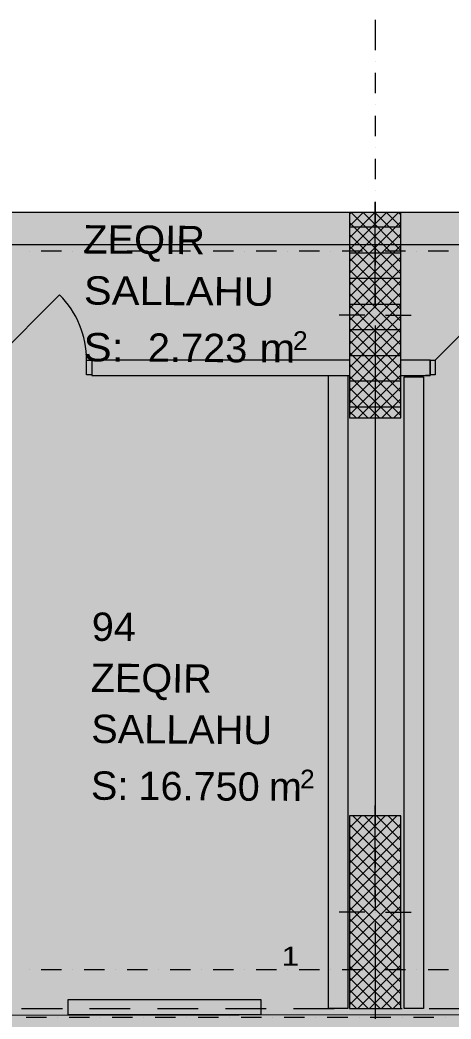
# Model space of a CAD drawing. Header units: centimetres. Extents: x -6805 to 4309, y -7338 to 617.
# Drawn here: x -4270 to -3934, y -316 to 462 of the extents above; entities that cross this region are included whole.
import ezdxf

# ---------------------------------------------------------------- set-up
doc = ezdxf.new("R2010")
doc.units = ezdxf.units.CM
for name, color, linetype in [('PDF_ - muret e reja_te kryera', 7, 'Continuous'), ('PDF_- DEPO', 7, 'Continuous'), ('PDF_- GARAZHE', 7, 'Continuous'), ('PDF_A - Fill Zone', 7, 'Continuous'), ('PDF_A - Muret', 7, 'Continuous'), ('PDF_A - Shtyllat', 7, 'Continuous')]:
    doc.layers.add(name, color=color, linetype=linetype)
for name, color, linetype, true_color in [('PDF_ - rruga_ndarjet anesore', 7, 'Continuous', 0x7f7f7f), ('PDF_ - Vijat_Shtigjet', 7, 'Continuous', 0x7f7f7f), ('PDF_065 Möbel Einrichtung', 7, 'Continuous', 0x7f7f7f), ('PDF_A - Akset', 7, 'Continuous', 0xfd4435), ('PDF_A - Pllaka Themel', 7, 'Continuous', 0x7f7f7f), ('PDF_A -Polyline', 7, 'Continuous', 0x7f7f7f), ('PDF_A1 - Bodrumi -1', 7, 'Continuous', 0x7f7f7f)]:
    doc.layers.add(name, color=color, linetype=linetype, true_color=true_color)
doc.styles.add('PDF Arial', font='')
doc.styles.get('PDF Arial').set_extended_font_data('Arial')

msp = doc.modelspace()

# ---------------------------------------------------------------- hatches: boundary and pattern name
at = {"layer": 'PDF_A - Fill Zone', "true_color": 0x93a0c6, "transparency": 33554559}
msp.add_hatch(color=253, dxfattribs=at).paths.add_polyline_path([(-5652.02, -828.73), (-5652.02, -308.22), (-2934.75, -308.22), (-2934.75, -828.73), (-3797.97, -828.73), (-3797.97, -1151.51), (-3993.14, -1151.51), (-3993.14, -1589.37), (-4328.42, -1589.37), (-4328.42, -1061.43), (-4503.56, -1061.43), (-4503.56, -828.73)])
at = {"layer": 'PDF_A - Pllaka Themel', "true_color": 0xd5d5d5, "transparency": 33554559}
h = msp.add_hatch(color=254, dxfattribs=at)
h.paths.add_polyline_path([(-5581.92, -878.77), (-5581.92, -838.74), (-5656.99, -838.74), (-5656.99, -378.27), (-5641.97, -378.27), (-5641.97, 287.29), (-2884.66, 287.29), (-432.6, 287.29), (-419.79, 287.29), (978.3, 287.29), (978.3, -308.22), (1644.1, -308.22), (1644.1, -1142.36), (931.04, -1302.36), (1552.22, -1164.4), (1863.25, -2555.08), (1863.27, -2555.07), (2158.71, -3867.26), (2155.22, -3868.03), (2646.93, -6059.23), (2017.8, -6200.41), (2017.67, -6199.86), (-1597.03, -7011.01), (-1702.67, -6540.31), (-1846.28, -6572.52), (-1976.98, -6060.13), (-1982.53, -5964.43), (-1838.96, -5932.29), (-2055.74, -4966.25), (-2419.29, -4966.25), (-2929.7, -4966.25), (-2929.7, -2144.79), (-2909.68, -2144.79), (-2904.73, -1595.67), (-4731.2, -1619.36), (-4671.15, -1619.36), (-4671.15, -2159.83), (-5099.03, -2159.81), (-5102.54, -2159.76), (-5106.05, -2159.61), (-5109.55, -2159.37), (-5113.04, -2159.02), (-5116.52, -2158.59), (-5119.99, -2158.04), (-5123.44, -2157.41), (-5126.87, -2156.67), (-5130.27, -2155.85), (-5133.66, -2154.92), (-5137.02, -2153.9), (-5140.35, -2152.79), (-5143.64, -2151.59), (-5146.9, -2150.29), (-5150.13, -2148.9), (-5153.31, -2147.42), (-5156.45, -2145.85), (-5159.54, -2144.2), (-5162.59, -2142.46), (-5165.59, -2140.63), (-5168.53, -2138.72), (-5171.42, -2136.74), (-5174.26, -2134.66), (-5177.03, -2132.51), (-5179.74, -2130.29), (-5182.39, -2127.99), (-5184.97, -2125.61), (-5187.49, -2123.17), (-5189.94, -2120.65), (-5192.31, -2118.06), (-5194.61, -2115.42), (-5196.84, -2112.71), (-5198.99, -2109.93), (-5201.06, -2107.1), (-5203.05, -2104.21), (-5204.96, -2101.26), (-5206.78, -2098.27), (-5208.52, -2095.21), (-5210.18, -2092.12), (-5211.74, -2088.99), (-5213.22, -2085.8), (-5214.61, -2082.58), (-5215.9, -2079.32), (-5217.11, -2076.02), (-5218.22, -2072.69), (-5219.24, -2069.33), (-5220.16, -2065.95), (-5220.99, -2062.55), (-5221.72, -2059.11), (-5222.36, -2055.66), (-5222.9, -2052.19), (-5223.34, -2048.71), (-5223.69, -2045.22), (-5223.93, -2041.71), (-5224.08, -2038.21), (-5224.13, -2034.71), (-5224.12, -1589.37), (-5276.67, -1564.36), (-5842.14, -1564.36), (-5842.14, -878.77)])
h.paths.add_polyline_path([(-1884.8, -2746.4), (-1725.78, -2754.1), (-263.28, -2617.91), (-272.05, -2578.85), (-296.78, -2580.25), (-343.47, -2075.77), (-1348.13, -2129.78), (-1534.78, -2147.18), (-1533.4, -2162.02), (-1836.78, -2167.48), (-1836.78, -2147.45), (-1876.81, -2147.45), (-1876.81, -2187.49), (-1531.07, -2187.03), (-1493.33, -2681.24), (-1884.8, -2706.36)])
h.paths.add_polyline_path([(-452.61, -1589.37), (-91.92, -1583.39), (-92.31, -1174.02), (283, -1174.02), (283, -828.73), (-419.79, -828.73), (-427.6, -828.73), (-452.61, -828.73)])
h.paths.add_polyline_path([(413.21, -3713.81), (401.11, -3715.64), (389.02, -3717.55), (376.94, -3719.54), (364.87, -3721.61), (352.83, -3723.77), (340.79, -3726.01), (328.77, -3728.32), (316.77, -3730.71), (304.78, -3733.18)])
at = {"layer": 'PDF_A - Pllaka Themel', "true_color": 0xbfbfbf, "transparency": 33554559}
h = msp.add_hatch(color=9, dxfattribs=at)
h.paths.add_polyline_path([(-5637.01, -378.27), (-5637.01, -315.22), (-447.66, -308.19), (-447.66, -308.22), (963.52, -308.22), (963.52, -763.68), (936, -763.68), (936, -863.76), (963.52, -863.76), (964.76, -1337.14), (925.69, -1345.91), (892.3, -1353.4), (988.45, -1782.56), (1104.37, -2300.85), (1195.01, -2706.12), (1170.59, -2711.59), (1193.36, -2813.05), (1455.74, -3983.06), (1827.47, -5638.02), (1828.36, -5640.74), (1829.15, -5643.5), (1829.85, -5646.27), (1830.45, -5649.07), (1830.96, -5651.88), (1831.36, -5654.72), (1831.66, -5657.56), (1831.87, -5660.41), (1831.97, -5663.28), (1831.97, -5666.14), (1831.89, -5669), (1831.69, -5671.85), (1831.39, -5674.7), (1831, -5677.54), (1830.51, -5680.35), (1829.92, -5683.16), (1829.24, -5685.93), (1828.46, -5688.68), (1827.57, -5691.41), (1826.6, -5694.1), (1825.54, -5696.75), (1824.38, -5699.37), (1823.12, -5701.94), (1821.78, -5704.47), (1820.36, -5706.95), (1818.84, -5709.39), (1817.26, -5711.76), (1815.57, -5714.08), (1813.81, -5716.34), (1811.98, -5718.54), (1810.07, -5720.67), (1808.09, -5722.73), (1806.03, -5724.72), (1803.91, -5726.64), (1801.72, -5728.48), (1799.47, -5730.25), (1797.16, -5731.93), (1794.79, -5733.54), (1792.36, -5735.06), (1789.88, -5736.5), (1787.36, -5737.84), (1784.8, -5739.1), (1782.18, -5740.27), (1779.53, -5741.34), (1776.84, -5742.32), (-1865.84, -6559.76), (-1972.03, -6060.13), (1187.39, -5351.16), (1189.51, -5350.66), (1191.61, -5350.07), (1193.68, -5349.39), (1195.73, -5348.62), (1197.73, -5347.75), (1199.69, -5346.8), (1201.61, -5345.77), (1203.49, -5344.64), (1205.3, -5343.44), (1207.07, -5342.15), (1208.77, -5340.79), (1210.42, -5339.35), (1212, -5337.85), (1213.51, -5336.27), (1214.94, -5334.62), (1216.3, -5332.92), (1217.59, -5331.15), (1218.79, -5329.34), (1219.92, -5327.46), (1220.96, -5325.54), (1221.91, -5323.58), (1222.78, -5321.58), (1223.55, -5319.53), (1224.23, -5317.46), (1224.82, -5315.36), (1225.32, -5313.24), (1225.72, -5311.09), (1226.02, -5308.93), (1226.23, -5306.75), (1226.34, -5304.58), (1226.35, -5302.4), (1226.28, -5300.21), (1226.1, -5298.04), (1225.82, -5295.88), (1225.45, -5293.73), (1224.97, -5291.59), (967.71, -4147.99), (967.16, -4145.82), (966.5, -4143.68), (965.76, -4141.58), (964.92, -4139.51), (963.99, -4137.47), (962.97, -4135.49), (961.86, -4133.55), (960.67, -4131.65), (959.39, -4129.82), (958.04, -4128.05), (956.6, -4126.34), (955.09, -4124.68), (953.5, -4123.11), (951.86, -4121.6), (950.14, -4120.18), (948.36, -4118.82), (946.52, -4117.55), (944.63, -4116.36), (942.68, -4115.26), (940.7, -4114.24), (938.66, -4113.31), (936.59, -4112.48), (934.48, -4111.74), (932.34, -4111.1), (930.17, -4110.55), (927.98, -4110.1), (925.78, -4109.75), (923.56, -4109.49), (921.33, -4109.34), (919.09, -4109.28), (916.86, -4109.32), (914.63, -4109.47), (912.41, -4109.71), (910.2, -4110.05), (908.01, -4110.49), (526.4, -4196.13), (467.81, -4209.28), (455.58, -4213.1), (443.37, -4217.02), (431.2, -4221.04), (419.06, -4225.14), (406.95, -4229.34), (394.87, -4233.64), (382.82, -4238.02), (370.82, -4242.51), (358.84, -4247.08), (346.9, -4251.74), (335, -4256.5), (323.13, -4261.35), (311.3, -4266.29), (299.52, -4271.32), (287.76, -4276.44), (276.06, -4281.65), (264.38, -4286.96), (252.76, -4292.35), (241.17, -4297.83), (229.62, -4303.41), (218.13, -4309.06), (206.67, -4314.81), (195.26, -4320.65), (183.89, -4326.58), (172.57, -4332.6), (161.3, -4338.69), (150.07, -4344.88), (138.9, -4351.16), (127.76, -4357.52), (116.69, -4363.96), (105.66, -4370.49), (94.67, -4377.1), (83.75, -4383.8), (72.87, -4390.59), (62.05, -4397.46), (51.28, -4404.41), (40.57, -4411.44), (29.91, -4418.56), (19.3, -4425.76), (8.75, -4433.04), (-1.74, -4440.41), (-13.44, -4447.77), (-25.18, -4455.07), (-36.98, -4462.26), (-48.83, -4469.39), (-60.73, -4476.42), (-72.67, -4483.38), (-84.67, -4490.25), (-96.72, -4497.03), (-108.81, -4503.72), (-120.96, -4510.33), (-133.14, -4516.85), (-145.38, -4523.29), (-157.66, -4529.64), (-169.99, -4535.9), (-182.35, -4542.07), (-194.77, -4548.16), (-207.22, -4554.16), (-219.72, -4560.06), (-232.26, -4565.88), (-244.84, -4571.62), (-257.46, -4577.25), (-270.12, -4582.81), (-282.82, -4588.26), (-295.56, -4593.64), (-308.33, -4598.91), (-321.15, -4604.1), (-333.99, -4609.2), (-346.88, -4614.21), (-359.81, -4619.12), (-372.76, -4623.95), (-385.74, -4628.67), (-398.77, -4633.31), (-411.82, -4637.86), (-424.92, -4642.31), (-438.03, -4646.67), (-451.18, -4650.93), (-464.37, -4655.11), (-477.57, -4659.18), (-490.81, -4663.17), (-2040.76, -5010.98), (-2050.79, -4966.25), (-2414.34, -4966.25), (-2414.34, -4749.36), (-2414.57, -2387.78), (-2414.58, -2276.48), (-2415.05, -2272.78), (-2415.63, -2269.1), (-2416.31, -2265.43), (-2417.08, -2261.78), (-2417.93, -2258.14), (-2418.89, -2254.54), (-2419.94, -2250.96), (-2421.09, -2247.41), (-2422.32, -2243.88), (-2423.65, -2240.39), (-2425.06, -2236.94), (-2426.57, -2233.53), (-2428.15, -2230.15), (-2429.84, -2226.82), (-2431.6, -2223.53), (-2433.45, -2220.29), (-2435.38, -2217.11), (-2437.39, -2213.97), (-2439.5, -2210.88), (-2441.67, -2207.85), (-2443.93, -2204.87), (-2446.26, -2201.96), (-2448.66, -2199.11), (-2451.13, -2196.32), (-2453.69, -2193.59), (-2456.31, -2190.94), (-2459, -2188.35), (-2461.74, -2185.84), (-2464.57, -2183.38), (-2467.45, -2181.02), (-2470.39, -2178.72), (-2473.38, -2176.5), (-2476.44, -2174.36), (-2479.55, -2172.3), (-2482.72, -2170.32), (-2485.93, -2168.43), (-2489.19, -2166.61), (-2492.5, -2164.89), (-2495.85, -2163.24), (-2499.24, -2161.69), (-2502.68, -2160.23), (-2506.15, -2158.85), (-2509.65, -2157.57), (-2513.18, -2156.38), (-2904.72, -2164.81), (-2899.72, -1589.37), (-2414.31, -1589.37), (-2414.31, -828.73), (-4726.25, -828.73), (-4726.25, -1619.36), (-5219.16, -1619.35), (-5219.16, -2036.14), (-5219.17, -2034.71), (-5219.16, -1589.37), (-5271.71, -1564.36), (-5253.39, -1564.36), (-5253.39, -878.77), (-5576.97, -878.77), (-5576.97, -838.74), (-5652.02, -838.74), (-5652.02, -378.27)])
h.paths.add_polyline_path([(-1883.87, -1589.37), (-1863.84, -1589.37), (-1863.84, -1634.38), (-1863.88, -1634.38), (-1863.88, -2147.18), (-1836.55, -2147.45), (-1871.85, -2147.45), (-1871.85, -2187.49), (-1831.82, -2187.43), (-1831.82, -2147.5), (-1529.51, -2150.6), (-1526.54, -2182.48), (-1488.38, -2681.24), (-1718.52, -2706.37), (-1879.85, -2706.36), (-1879.85, -2746.4), (-1720.83, -2754.1), (-221.28, -2598.22), (-135.83, -2979.09), (-1425.42, -3268.45), (-1880.43, -3268.45), (-1873.52, -4356.82), (-1873.76, -4358.94), (-1873.89, -4361.07), (-1873.93, -4363.2), (-1873.88, -4365.33), (-1873.71, -4367.46), (-1873.46, -4369.58), (-1873.11, -4371.68), (-1872.67, -4373.76), (-1872.13, -4375.84), (-1871.5, -4377.87), (-1870.77, -4379.88), (-1869.95, -4381.85), (-1869.05, -4383.78), (-1868.06, -4385.67), (-1866.97, -4387.5), (-1865.81, -4389.3), (-1864.58, -4391.03), (-1863.26, -4392.71), (-1861.87, -4394.32), (-1860.39, -4395.87), (-1858.86, -4397.35), (-1857.26, -4398.76), (-1855.59, -4400.1), (-1853.87, -4401.36), (-1852.09, -4402.54), (-1850.27, -4403.63), (-1848.39, -4404.64), (-1846.46, -4405.56), (-1844.51, -4406.4), (-1842.5, -4407.15), (-1840.47, -4407.79), (-1838.41, -4408.35), (-1836.33, -4408.82), (-1834.23, -4409.19), (-1832.12, -4409.47), (-1829.99, -4409.65), (-1827.86, -4409.72), (-1825.73, -4409.7), (-1823.6, -4409.59), (-1821.48, -4409.38), (-1819.37, -4409.07), (-657.92, -4148.44), (-657.8, -4148.96), (-640.87, -4142.08), (-623.98, -4135.12), (-607.12, -4128.08), (-590.3, -4120.94), (-573.52, -4113.7), (-556.78, -4106.38), (-540.08, -4098.97), (-523.41, -4091.48), (-506.79, -4083.89), (-490.21, -4076.22), (-473.66, -4068.46), (-457.17, -4060.61), (-440.7, -4052.67), (-424.29, -4044.65), (-407.92, -4036.54), (-391.58, -4028.34), (-375.3, -4020.05), (-359.06, -4011.68), (-342.86, -4003.22), (-326.71, -3994.68), (-310.6, -3986.05), (-294.54, -3977.33), (-278.53, -3968.52), (-262.57, -3959.64), (-246.65, -3950.67), (-230.77, -3941.62), (-214.95, -3932.48), (-199.18, -3923.26), (-183.46, -3913.95), (-171.76, -3907.67), (-160.01, -3901.48), (-148.21, -3895.39), (-136.38, -3889.37), (-124.5, -3883.45), (-112.58, -3877.6), (-100.62, -3871.85), (-88.61, -3866.18), (-76.56, -3860.6), (-64.48, -3855.1), (-52.35, -3849.7), (-40.19, -3844.39), (-27.98, -3839.16), (-15.74, -3834.02), (-3.46, -3828.97), (8.86, -3824), (21.21, -3819.14), (33.59, -3814.35), (46.01, -3809.67), (58.47, -3805.06), (70.95, -3800.56), (83.47, -3796.14), (96.03, -3791.81), (108.6, -3787.57), (121.22, -3783.42), (133.86, -3779.37), (146.53, -3775.41), (159.23, -3771.54), (171.96, -3767.76), (184.72, -3764.08), (197.49, -3760.49), (210.3, -3756.99), (223.14, -3753.59), (235.99, -3750.28), (248.88, -3747.06), (261.78, -3743.94), (274.7, -3740.9), (287.65, -3737.97), (300.62, -3735.12), (313.61, -3732.38), (326.61, -3729.72), (339.65, -3727.16), (352.69, -3724.7), (365.76, -3722.33), (378.83, -3720.06), (391.93, -3717.88), (405.04, -3715.79), (418.17, -3713.81), (787.26, -3630.98), (789.38, -3630.46), (791.47, -3629.84), (793.53, -3629.14), (795.57, -3628.34), (797.56, -3627.45), (799.52, -3626.48), (801.42, -3625.43), (803.29, -3624.3), (805.1, -3623.08), (806.86, -3621.79), (808.55, -3620.42), (810.19, -3618.97), (811.77, -3617.46), (813.27, -3615.88), (814.71, -3614.24), (816.07, -3612.54), (817.36, -3610.77), (818.57, -3608.95), (819.69, -3607.09), (820.73, -3605.17), (821.69, -3603.21), (822.57, -3601.21), (823.36, -3599.18), (824.06, -3597.11), (824.66, -3595.01), (825.17, -3592.89), (825.6, -3590.75), (825.93, -3588.6), (826.16, -3586.43), (826.3, -3584.25), (826.34, -3582.06), (826.3, -3579.89), (826.14, -3577.71), (825.91, -3575.54), (825.57, -3573.38), (825.14, -3571.24), (681.41, -2927.91), (734.37, -2916.03), (711.61, -2814.58), (658.74, -2826.44), (287.95, -1174.02), (287.95, -828.73), (-447.66, -828.73), (-1883.87, -828.73)])

# ---------------------------------------------------------------- linework, layer by layer
at = {"layer": 'PDF_ - muret e reja_te kryera', "lineweight": 0}
for points in [[(-4290.21, 197.21), (-4239.25, 248.16)], [(-3946.37, 197.21), (-3895.42, 248.16)], [(-4218.14, 185.7), (-4218.14, 197.21)], [(-4218.14, 197.21), (-4214.14, 197.21)], [(-4214.14, 197.21), (-4210.44, 197.21)], [(-4214.14, 197.21), (-4214.14, 185.7)], [(-4013.15, 197.21), (-4214.14, 197.21)], [(-4214.14, 197.21), (-4214.14, 185.7)], [(-4214.14, 197.21), (-4214.14, 185.7)], [(-4214.14, 197.21), (-4214.14, 185.7)], [(-4214.14, 197.21), (-4210.44, 197.21)], [(-4214.14, 197.21), (-4210.44, 197.21)], [(-3950.37, 197.21), (-3973.11, 197.21)], [(-3950.37, 197.21), (-3954.08, 197.21)], [(-3950.37, 197.21), (-3954.08, 197.21)], [(-3950.37, 197.21), (-3954.08, 197.21)], [(-3950.37, 197.21), (-3950.37, 185.7)], [(-3950.37, 197.21), (-3946.37, 197.21)], [(-3950.37, 185.7), (-3950.37, 197.21)], [(-3950.37, 197.21), (-3950.37, 185.7)], [(-3950.37, 197.21), (-3950.37, 185.7)], [(-3946.37, 197.21), (-3946.37, 185.7)], [(-4214.14, 185.7), (-4218.14, 185.7)], [(-4214.14, 185.7), (-4214.14, 185.2)], [(-4214.14, 185.7), (-4214.14, 185.2)], [(-4214.14, 185.7), (-4214.14, 185.2)], [(-4214.14, 185.2), (-4210.44, 185.2)], [(-4214.14, 185.2), (-4013.15, 185.2)], [(-4214.14, 185.2), (-4210.44, 185.2)], [(-4214.14, 185.2), (-4210.44, 185.2)], [(-3973.11, 185.2), (-3950.37, 185.2)], [(-3950.37, 185.2), (-3954.08, 185.2)], [(-3950.37, 185.2), (-3954.08, 185.2)], [(-3950.37, 185.2), (-3954.08, 185.2)], [(-3950.37, 185.7), (-3950.37, 185.2)], [(-3946.37, 185.7), (-3950.37, 185.7)], [(-3950.37, 185.7), (-3950.37, 185.2)], [(-3950.37, 185.7), (-3950.37, 185.2)]]:
    msp.add_lwpolyline(points, dxfattribs=at)
msp.add_arc((-4290.22, 197.2), 72.07, 0.0064, 44.99913, dxfattribs=at)
at = {"layer": 'PDF_ - muret e reja_te kryera', "color": 7, "true_color": 0xffffff, "transparency": 33554559}
for points in [[(-4294.21, 197.21), (-4214.14, 197.21), (-4294.21, 185.2), (-4214.14, 185.2)], [(-4214.14, 185.7), (-4218.14, 185.7), (-4214.14, 197.21), (-4218.14, 197.21)], [(-3950.37, 197.21), (-3870.3, 197.21), (-3950.37, 185.2), (-3870.3, 185.2)], [(-3950.37, 197.21), (-3946.37, 197.21), (-3950.37, 185.7), (-3946.37, 185.7)]]:
    msp.add_solid(points, dxfattribs=at)
at = {"layer": 'PDF_ - muret e reja_te kryera', "transparency": 33554559}
for points in [[(-4013.15, 197.21), (-4013.15, 185.2), (-4214.14, 197.21), (-4214.14, 185.2)], [(-3973.11, 185.2), (-3973.11, 197.21), (-3950.37, 185.2), (-3950.37, 197.21)]]:
    msp.add_solid(points, dxfattribs=at)
at = {"layer": 'PDF_ - rruga_ndarjet anesore', "lineweight": 0}
for points in [[(-4232.46, -301.31), (-4082.33, -301.11)], [(-4232.44, -313.31), (-4232.46, -301.31)], [(-4082.33, -301.11), (-4082.31, -313.12)], [(-4082.31, -313.12), (-4232.44, -313.31)]]:
    msp.add_lwpolyline(points, dxfattribs=at)
at = {"layer": 'PDF_ - rruga_ndarjet anesore', "color": 7, "true_color": 0xffffff, "transparency": 33554559}
msp.add_solid([(-4082.33, -301.11), (-4082.31, -313.12), (-4232.46, -301.31), (-4232.44, -313.31)], dxfattribs=at)
at = {"layer": 'PDF_ - Vijat_Shtigjet', "lineweight": 0}
for points in [[(-3973.11, 300.84), (-4013.15, 300.84)], [(-4013.15, 300.84), (-4013.15, 280.83)], [(-3973.11, 280.83), (-3973.11, 300.84)], [(-4013.15, 280.83), (-3973.11, 280.83)], [(-3973.11, 260.81), (-4013.15, 260.81)], [(-4013.15, 260.81), (-4013.15, 240.79)], [(-3973.11, 240.79), (-3973.11, 260.81)], [(-4013.15, 240.79), (-3973.11, 240.79)], [(-3973.11, 220.78), (-4013.15, 220.78)], [(-4013.15, 220.78), (-4013.15, 200.76)], [(-3973.11, 200.76), (-3973.11, 220.78)], [(-4013.15, 200.76), (-3973.11, 200.76)], [(-3973.11, 180.74), (-4013.15, 180.74)], [(-4013.15, 180.74), (-4013.15, 160.73)], [(-3973.11, 160.73), (-3973.11, 180.74)], [(-4013.15, 160.73), (-3973.11, 160.73)]]:
    msp.add_lwpolyline(points, dxfattribs=at)
at = {"layer": 'PDF_ - Vijat_Shtigjet', "color": 7, "true_color": 0xffffff, "transparency": 33554559}
for points in [[(-3973.11, 300.84), (-3973.11, 280.83), (-4013.15, 300.84), (-4013.15, 280.83)], [(-3973.11, 260.81), (-3973.11, 240.79), (-4013.15, 260.81), (-4013.15, 240.79)], [(-3973.11, 220.78), (-3973.11, 200.76), (-4013.15, 220.78), (-4013.15, 200.76)], [(-3973.11, 180.74), (-3973.11, 160.73), (-4013.15, 180.74), (-4013.15, 160.73)]]:
    msp.add_solid(points, dxfattribs=at)
at = {"layer": 'PDF_- DEPO', "color": 254, "true_color": 0xccccff, "transparency": 33554559}
for points in [[(-4315.91, 197.21), (-4315.91, 287.29), (-4013.15, 197.21), (-4013.15, 287.29)], [(-3973.11, 197.21), (-3973.11, 287.29), (-3671.44, 197.21), (-3671.44, 287.29)]]:
    msp.add_solid(points, dxfattribs=at)
at = {"layer": 'PDF_- GARAZHE', "color": 254, "true_color": 0xccccff, "transparency": 33554559}
for points in [[(-4328.42, -315.22), (-4328.42, 185.2), (-3993.14, -315.22), (-3993.14, 185.2)], [(-3993.14, -316.22), (-3993.14, 184.2), (-3705.4, -316.22), (-3705.4, 184.2)]]:
    msp.add_solid(points, dxfattribs=at)
at = {"layer": 'PDF_065 Möbel Einrichtung', "lineweight": 0}
for points in [[(-4029.53, -308.22), (-4029.53, 185.2)], [(-4029.53, 185.2), (-4014.51, 185.2)], [(-4014.51, 185.2), (-4014.51, -308.22)], [(-3970.61, -308.22), (-3970.61, 184.2)], [(-3970.61, 184.2), (-3955.6, 184.2)], [(-3955.6, 184.2), (-3955.6, -308.22)], [(-4014.51, -308.22), (-4029.53, -308.22)], [(-3955.6, -308.22), (-3970.61, -308.22)]]:
    msp.add_lwpolyline(points, dxfattribs=at)
at = {"layer": 'PDF_065 Möbel Einrichtung', "color": 7, "true_color": 0xffffff, "transparency": 33554559}
for points in [[(-4014.51, -308.22), (-4029.53, -308.22), (-4014.51, 185.2), (-4029.53, 185.2)], [(-3955.6, -308.22), (-3970.61, -308.22), (-3955.6, 184.2), (-3970.61, 184.2)]]:
    msp.add_solid(points, dxfattribs=at)
at = {"layer": 'PDF_A - Akset', "lineweight": 0}
for points in [[(-3993.14, 462.43), (-3993.14, 438.91)], [(-3993.14, 430.08), (-3993.14, 430.08)], [(-3993.14, 421.25), (-3993.14, 405.36)], [(-3993.14, 396.54), (-3993.14, 396.54)], [(-3993.14, 387.71), (-3993.14, 371.82)], [(-3993.14, 363), (-3993.14, 363)], [(-3993.14, 354.17), (-3993.14, 338.28)], [(-3993.14, 329.45), (-3993.14, 329.45)], [(-3993.14, 320.63), (-3993.14, 304.74)], [(-3993.14, 295.91), (-3993.14, 295.91)], [(-4262.51, 282.28), (-4262.51, 282.28)], [(-4237.79, 282.28), (-4253.68, 282.28)], [(-4228.96, 282.28), (-4228.96, 282.28)], [(-4204.25, 282.28), (-4220.14, 282.28)], [(-4195.42, 282.28), (-4195.42, 282.28)], [(-4170.71, 282.28), (-4186.6, 282.28)], [(-4161.88, 282.28), (-4161.88, 282.28)], [(-4137.17, 282.28), (-4153.05, 282.28)], [(-4128.34, 282.28), (-4128.34, 282.28)], [(-4103.62, 282.28), (-4119.51, 282.28)], [(-4094.8, 282.28), (-4094.8, 282.28)], [(-4070.09, 282.28), (-4085.97, 282.28)], [(-4061.25, 282.28), (-4061.25, 282.28)], [(-4036.54, 282.28), (-4052.43, 282.28)], [(-4027.71, 282.28), (-4027.71, 282.28)], [(-4003, 282.28), (-4018.89, 282.28)], [(-3994.17, 282.28), (-3994.17, 282.28)], [(-3993.14, 287.08), (-3993.14, 271.2)], [(-3969.45, 282.28), (-3985.34, 282.28)], [(-3960.63, 282.28), (-3960.63, 282.28)], [(-3935.91, 282.28), (-3951.8, 282.28)], [(-3993.14, 262.37), (-3993.14, 262.37)], [(-3993.14, 253.54), (-3993.14, 237.65)], [(-3993.14, 228.83), (-3993.14, 228.83)], [(-3993.14, 220), (-3993.14, 204.11)], [(-3993.14, 195.28), (-3993.14, 195.28)], [(-3993.14, 186.46), (-3993.14, 170.57)], [(-3993.14, 161.74), (-3993.14, 161.74)], [(-3993.14, 152.92), (-3993.14, 137.03)], [(-3993.14, 128.2), (-3993.14, 128.2)], [(-3993.14, 119.37), (-3993.14, 103.49)], [(-3993.14, 94.66), (-3993.14, 94.66)], [(-3993.14, 85.83), (-3993.14, 69.94)], [(-3993.14, 61.12), (-3993.14, 61.12)], [(-3993.14, 52.29), (-3993.14, 36.4)], [(-3993.14, 27.57), (-3993.14, 27.57)], [(-3993.14, 18.75), (-3993.14, 2.86)], [(-3993.14, -5.97), (-3993.14, -5.97)], [(-3993.14, -14.79), (-3993.14, -30.68)], [(-3993.14, -39.51), (-3993.14, -39.51)], [(-3993.14, -48.34), (-3993.14, -64.23)], [(-3993.14, -73.05), (-3993.14, -73.05)], [(-3993.14, -81.88), (-3993.14, -97.77)], [(-3993.14, -106.59), (-3993.14, -106.59)], [(-3993.14, -115.42), (-3993.14, -131.31)], [(-3993.14, -140.14), (-3993.14, -140.14)], [(-3993.14, -148.96), (-3993.14, -164.85)], [(-3993.14, -173.68), (-3993.14, -173.68)], [(-3993.14, -182.5), (-3993.14, -198.39)], [(-3993.14, -207.22), (-3993.14, -207.22)], [(-3993.14, -216.05), (-3993.14, -231.93)], [(-3993.14, -240.76), (-3993.14, -240.76)], [(-3993.14, -249.59), (-3993.14, -265.48)], [(-4262.51, -278.19), (-4262.51, -278.19)], [(-4237.79, -278.19), (-4253.68, -278.19)], [(-4228.96, -278.19), (-4228.96, -278.19)], [(-4204.25, -278.19), (-4220.14, -278.19)], [(-4195.42, -278.19), (-4195.42, -278.19)], [(-4170.71, -278.19), (-4186.6, -278.19)], [(-4161.88, -278.19), (-4161.88, -278.19)], [(-4137.17, -278.19), (-4153.05, -278.19)], [(-4128.34, -278.19), (-4128.34, -278.19)], [(-4103.62, -278.19), (-4119.51, -278.19)], [(-4094.8, -278.19), (-4094.8, -278.19)], [(-4070.09, -278.19), (-4085.97, -278.19)], [(-4061.25, -278.19), (-4061.25, -278.19)], [(-4036.54, -278.19), (-4052.43, -278.19)], [(-4027.71, -278.19), (-4027.71, -278.19)], [(-4003, -278.19), (-4018.89, -278.19)], [(-3994.17, -278.19), (-3994.17, -278.19)], [(-3993.14, -274.3), (-3993.14, -274.3)], [(-3969.45, -278.19), (-3985.34, -278.19)], [(-3960.63, -278.19), (-3960.63, -278.19)], [(-3935.91, -278.19), (-3951.8, -278.19)], [(-3993.14, -283.13), (-3993.14, -299.01)], [(-3993.14, -307.85), (-3993.14, -307.85)]]:
    msp.add_lwpolyline(points, dxfattribs=at)
at = {"layer": 'PDF_A - Akset', "color": 21, "lineweight": 0, "true_color": 0xff9955}
for points in [[(-4249.42, -315.22), (-4265.3, -315.22)], [(-4240.58, -315.22), (-4240.58, -315.22)], [(-4215.87, -315.22), (-4231.76, -315.22)], [(-4207.04, -315.22), (-4207.04, -315.22)], [(-4182.33, -315.22), (-4198.22, -315.22)], [(-4173.5, -315.22), (-4173.5, -315.22)], [(-4148.78, -315.22), (-4164.67, -315.22)], [(-4139.96, -315.22), (-4139.96, -315.22)], [(-4115.25, -315.22), (-4131.14, -315.22)], [(-4106.42, -315.22), (-4106.42, -315.22)], [(-4081.71, -315.22), (-4097.59, -315.22)], [(-4072.87, -315.22), (-4072.87, -315.22)], [(-4048.16, -315.22), (-4064.05, -315.22)], [(-4039.34, -315.22), (-4039.34, -315.22)], [(-4014.62, -315.22), (-4030.5, -315.22)], [(-4005.79, -315.22), (-4005.79, -315.22)], [(-3981.07, -315.22), (-3996.96, -315.22)], [(-3972.25, -315.22), (-3972.25, -315.22)], [(-3947.54, -315.22), (-3963.43, -315.22)], [(-3938.71, -315.22), (-3938.71, -315.22)]]:
    msp.add_lwpolyline(points, dxfattribs=at)
at = {"layer": 'PDF_A - Muret', "lineweight": 0}
for points in [[(-4013.15, 312.31), (-4315.91, 312.31)], [(-3440.17, 312.31), (-3973.11, 312.31)], [(-4315.91, 287.29), (-4013.15, 287.29)], [(-3973.11, 287.29), (-3671.44, 287.29)]]:
    msp.add_lwpolyline(points, dxfattribs=at)
at = {"layer": 'PDF_A - Muret', "transparency": 33554559}
for points in [[(-4315.91, 287.29), (-4315.91, 312.31), (-4013.15, 287.29), (-4013.15, 312.31)], [(-3973.11, 287.29), (-3973.11, 312.31), (-3440.17, 287.29), (-3440.17, 312.31)]]:
    msp.add_solid(points, dxfattribs=at)
at = {"layer": 'PDF_A - Pllaka Themel', "lineweight": 0}
for points in [[(-5641.97, 287.29), (-2884.66, 287.29)], [(-5637.01, -315.22), (-447.66, -308.19)]]:
    msp.add_lwpolyline(points, dxfattribs=at)
at = {"layer": 'PDF_A - Shtyllat', "lineweight": 0}
for points in [[(-3993.14, 240.25), (-3993.14, 320.31)], [(-4013.15, 274.18), (-3975.03, 312.31)], [(-4013.15, 283.38), (-3984.23, 312.31)], [(-4013.15, 292.58), (-3993.43, 312.31)], [(-4013.15, 301.78), (-4002.63, 312.31)], [(-4013.15, 310.98), (-4011.83, 312.31)], [(-3973.11, 312.31), (-4013.15, 312.31)], [(-4013.15, 312.31), (-4013.15, 152.17)], [(-3973.11, 273.6), (-4011.83, 312.31)], [(-3973.11, 282.8), (-4002.63, 312.31)], [(-3973.11, 292), (-3993.43, 312.31)], [(-3973.11, 301.2), (-3984.23, 312.31)], [(-3973.11, 310.4), (-3975.03, 312.31)], [(-3973.11, 152.17), (-3973.11, 312.31)], [(-4013.15, 264.98), (-3973.11, 305.02)], [(-3973.11, 264.4), (-4013.15, 304.43)], [(-4013.15, 255.78), (-3973.11, 295.82)], [(-3973.11, 255.2), (-4013.15, 295.23)], [(-4013.15, 246.58), (-3973.11, 286.62)], [(-3973.11, 246), (-4013.15, 286.03)], [(-4013.15, 237.38), (-3973.11, 277.42)], [(-3973.11, 236.8), (-4013.15, 276.83)], [(-4013.15, 228.18), (-3973.11, 268.22)], [(-3973.11, 227.6), (-4013.15, 267.63)], [(-4013.15, 218.98), (-3973.11, 259.02)], [(-3973.11, 218.4), (-4013.15, 258.43)], [(-4013.15, 209.78), (-3973.11, 249.82)], [(-3973.11, 209.2), (-4013.15, 249.23)], [(-4013.15, 200.58), (-3973.11, 240.62)], [(-3973.11, 200), (-4013.15, 240.03)], [(-4001.14, 232.24), (-4021.16, 232.24)], [(-4013.15, 191.38), (-3973.11, 231.42)], [(-3973.11, 190.8), (-4013.15, 230.83)], [(-3993.14, 232.24), (-3993.14, 232.24)], [(-3985.13, 232.24), (-3965.11, 232.24)], [(-4013.15, 182.18), (-3973.11, 222.22)], [(-3973.11, 181.59), (-4013.15, 221.63)], [(-3993.14, 224.23), (-3993.14, 144.17)], [(-4013.15, 172.98), (-3973.11, 213.02)], [(-3973.11, 172.4), (-4013.15, 212.43)], [(-4013.15, 163.78), (-3973.11, 203.81)], [(-3973.11, 163.2), (-4013.15, 203.23)], [(-4013.15, 154.58), (-3973.11, 194.62)], [(-3973.11, 153.99), (-4013.15, 194.03)], [(-3980.49, 152.17), (-4013.15, 184.83)], [(-4006.36, 152.17), (-3973.11, 185.42)], [(-3989.7, 152.17), (-4013.15, 175.63)], [(-3997.16, 152.17), (-3973.11, 176.22)], [(-3998.9, 152.17), (-4013.15, 166.43)], [(-3987.96, 152.17), (-3973.11, 167.01)], [(-4008.09, 152.17), (-4013.15, 157.23)], [(-3978.76, 152.17), (-3973.11, 157.81)], [(-4013.15, 152.17), (-3973.11, 152.17)], [(-3993.14, -225.14), (-3993.14, -150.08)], [(-4013.15, -195.02), (-3976.21, -158.09)], [(-4013.15, -185.82), (-3985.42, -158.09)], [(-4013.15, -176.62), (-3994.62, -158.09)], [(-4013.15, -167.42), (-4003.82, -158.09)], [(-4013.15, -158.22), (-4013.02, -158.09)], [(-3973.11, -158.09), (-4013.15, -158.09)], [(-4013.15, -158.09), (-4013.15, -308.22)], [(-3973.11, -195.61), (-4010.64, -158.09)], [(-3973.11, -186.41), (-4001.44, -158.09)], [(-3973.11, -177.21), (-3992.23, -158.09)], [(-3973.11, -168.01), (-3983.04, -158.09)], [(-3973.11, -158.81), (-3973.84, -158.09)], [(-3973.11, -308.22), (-3973.11, -158.09)], [(-4013.15, -204.22), (-3973.11, -164.19)], [(-3973.11, -204.81), (-4013.15, -164.78)], [(-4013.15, -213.42), (-3973.11, -173.39)], [(-3973.11, -214.01), (-4013.15, -173.98)], [(-4013.15, -222.62), (-3973.11, -182.59)], [(-3973.11, -223.21), (-4013.15, -183.18)], [(-4013.15, -231.82), (-3973.11, -191.79)], [(-3973.11, -232.41), (-4013.15, -192.38)], [(-4013.15, -241.02), (-3973.11, -200.99)], [(-3973.11, -241.61), (-4013.15, -201.58)], [(-4013.15, -250.22), (-3973.11, -210.19)], [(-3973.11, -250.81), (-4013.15, -210.78)], [(-4013.15, -259.42), (-3973.11, -219.39)], [(-3973.11, -260.01), (-4013.15, -219.98)], [(-4001.14, -233.15), (-4021.16, -233.15)], [(-4013.15, -268.62), (-3973.11, -228.59)], [(-3973.11, -269.21), (-4013.15, -229.18)], [(-3993.14, -233.15), (-3993.14, -233.15)], [(-3985.13, -233.15), (-3965.11, -233.15)], [(-4013.15, -277.82), (-3973.11, -237.79)], [(-3973.11, -278.41), (-4013.15, -238.38)], [(-3993.14, -241.16), (-3993.14, -316.22)], [(-4013.15, -287.02), (-3973.11, -246.99)], [(-3973.11, -287.61), (-4013.15, -247.58)], [(-4013.15, -296.22), (-3973.11, -256.19)], [(-3973.11, -296.81), (-4013.15, -256.78)], [(-4013.15, -305.42), (-3973.11, -265.39)], [(-3973.11, -306.01), (-4013.15, -265.98)], [(-3980.11, -308.22), (-4013.15, -275.18)], [(-4006.74, -308.22), (-3973.11, -274.59)], [(-3989.32, -308.22), (-4013.15, -284.38)], [(-3997.54, -308.22), (-3973.11, -283.79)], [(-3998.52, -308.22), (-4013.15, -293.58)], [(-3988.35, -308.22), (-3973.11, -292.99)], [(-4007.71, -308.22), (-4013.15, -302.78)], [(-3979.14, -308.22), (-3973.11, -302.19)], [(-4013.15, -308.22), (-3973.11, -308.22)]]:
    msp.add_lwpolyline(points, dxfattribs=at)
at = {"layer": 'PDF_A - Shtyllat', "color": 8, "true_color": 0x7f7f7f, "transparency": 33554559}
for points in [[(-4013.15, 152.17), (-4013.15, 312.31), (-3973.11, 152.17), (-3973.11, 312.31)], [(-4013.15, -308.22), (-4013.15, -158.09), (-3973.11, -308.22), (-3973.11, -158.09)]]:
    msp.add_solid(points, dxfattribs=at)
at = {"layer": 'PDF_A -Polyline', "lineweight": 0}
for points in [[(-3993.14, 152.17), (-3993.14, -158.09)], [(-4268.82, -308.22), (-4237.05, -308.22)], [(-4215.86, -308.22), (-4184.09, -308.22)], [(-4162.9, -308.22), (-4131.13, -308.22)], [(-4109.94, -308.22), (-4078.17, -308.22)], [(-4056.98, -308.22), (-4025.2, -308.22)], [(-4004.02, -308.22), (-3972.24, -308.22)], [(-3951.06, -308.22), (-3919.28, -308.22)]]:
    msp.add_lwpolyline(points, dxfattribs=at)
at = {"layer": 'PDF_A1 - Bodrumi -1', "lineweight": 0}
msp.add_lwpolyline([(-2934.75, 312.31), (-5677.05, 312.31)], dxfattribs=at)

# ---------------------------------------------------------------- texts
at = {"layer": 'PDF_- DEPO', "attachment_point": 7, "rotation": 359.6, "style": 'PDF Arial'}
for s, insert, char_height in [('\\W1.006536;ZEQIR', (-4220.94, 274.32), 22.1067), ('\\W1.052887;SALLAHU', (-4220.35, 240.27), 22.1067), ('\\W1.068055;S:', (-4220.63, 196.04), 22.1067), ('\\W1.004192;2.723', (-4170.51, 195.72), 22.1067), ('\\W1.016485;2', (-4057.37, 205.2), 14.5905), ('\\W1.085362;m', (-4083.5, 195.56), 22.1067)]:
    msp.add_mtext(s, dxfattribs=dict(at, insert=insert, char_height=char_height))
at = {"layer": 'PDF_- GARAZHE', "attachment_point": 7, "rotation": 359.6, "style": 'PDF Arial'}
for s, insert, char_height in [('\\W1.000726;94', (-4214.17, -21.92), 22.1067), ('\\W1.000878;ZEQIR', (-4215.09, -67.49), 22.1067), ('\\W1.001208;SALLAHU', (-4214.56, -101.54), 22.1067), ('\\W1.002323;S:', (-4214.84, -145.77), 22.1067), ('\\W1.001478;16.750', (-4177.82, -146), 22.1067), ('\\W1.001521;2', (-4051.73, -136.61), 14.5905), ('\\W1.000269;m', (-4076.1, -146.25), 22.1067)]:
    msp.add_mtext(s, dxfattribs=dict(at, insert=insert, char_height=char_height))
at = {"layer": 'PDF_065 Möbel Einrichtung', "insert": (-4066.15, -274.83), "char_height": 14.7378, "attachment_point": 7, "style": 'PDF Arial'}
msp.add_mtext('\\W1.191871;1', dxfattribs=at)

doc.saveas('drawing.dxf')
